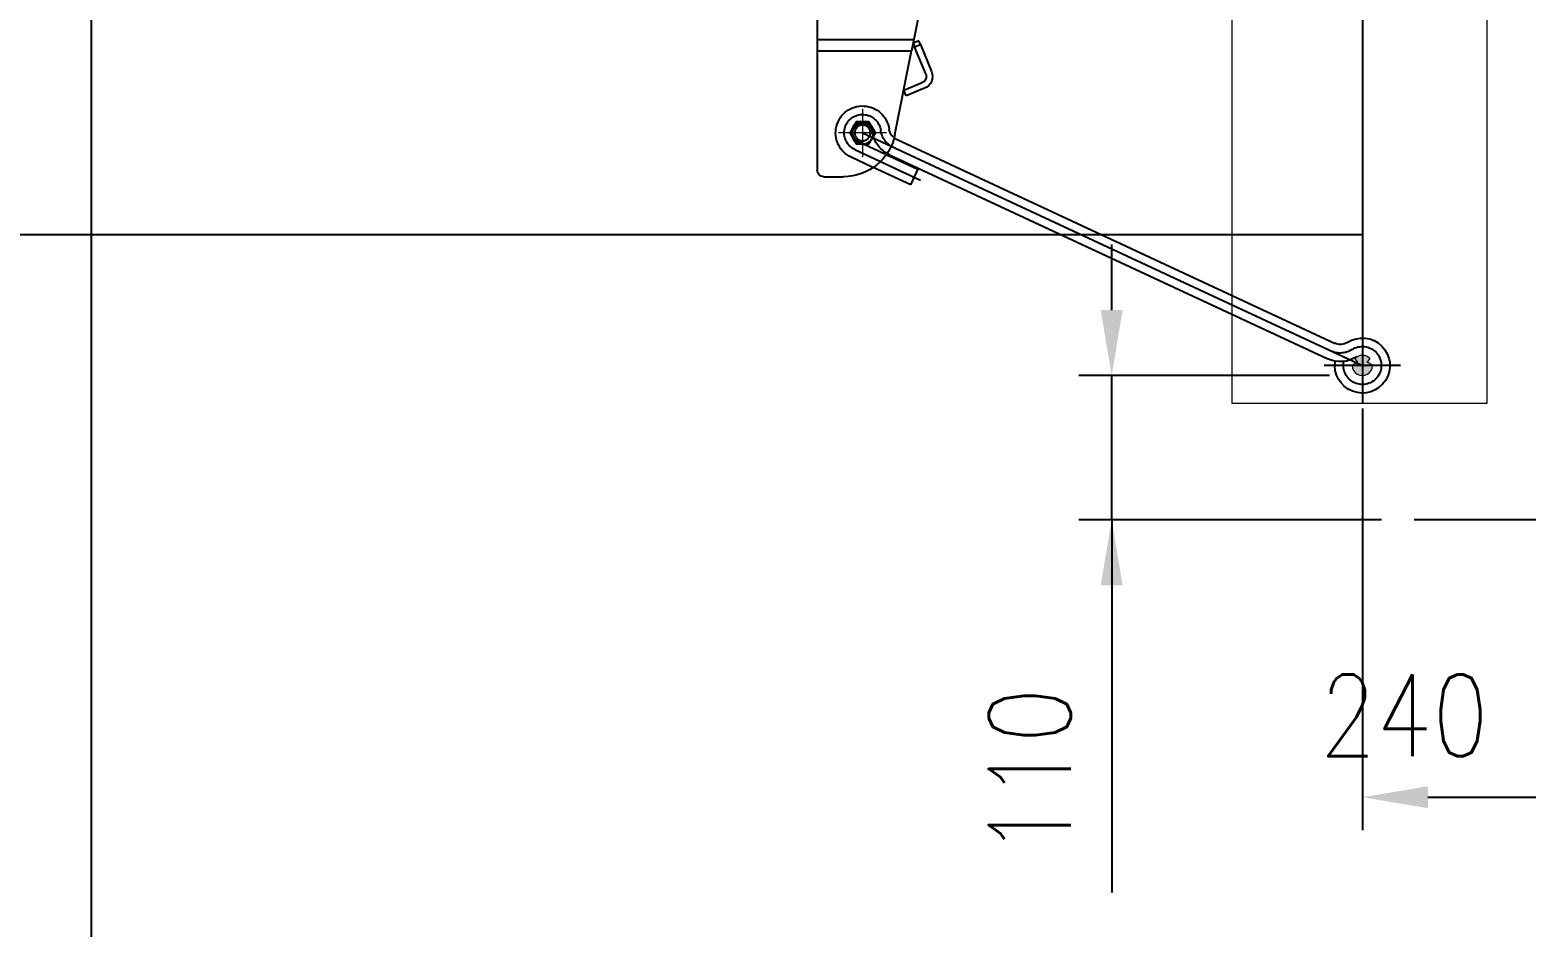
# Model space of a CAD drawing. Header units: millimetres. Extents: x -37020 to 35906, y -101 to 52234.
# Drawn here: x -22.178 to -21.037, y 389.7 to 390.384 of the extents above; entities that cross this region are included whole.
import ezdxf

# ---------------------------------------------------------------- set-up
doc = ezdxf.new("R2010")
doc.units = ezdxf.units.MM
doc.header["$PDMODE"] = 35
doc.header["$PDSIZE"] = 1
for name, pattern in [('ACAD_ISO04W100', [30, 24, -3, 0, -3]), ('CENTER', [50.8, 31.75, -6.35, 6.35, -6.35]), ('HIDDEN', [9.525, 6.35, -3.175])]:
    doc.linetypes.add(name, pattern=pattern)
for name, color, linetype in [('Catenaria', 2, 'Continuous'), ('CI-Proyecciones', 1, 'HIDDEN'), ('galibo', 41, 'Continuous'), ('GE-Cotas', 1, 'Continuous'), ('Layer1', 1, 'Continuous'), ('M0_EQUIPOS', 2, 'Continuous')]:
    doc.layers.add(name, color=color, linetype=linetype)
doc.styles.add('Romans', font='romans.shx', dxfattribs={"width": 0.8})
doc.dimstyles.new('COTAS GENERAL', dxfattribs={"dimscale": 0.1, "dimtxt": 2.5, "dimasz": 2.5, "dimexe": 1, "dimexo": 1, "dimgap": 1.25, "dimtad": 1, "dimzin": 1, "dimdsep": 46, "dimtxsty": 'Romans', "dimcen": 1, "dimclrd": 2, "dimclre": 1, "dimclrt": 3, "dimaunit": 1, "dimadec": 3, "dimazin": 0, "dimtfac": 1, "dimtix": 1, "dimtmove": 0, "dimatfit": 0, "dimfxl": 1, "dimtolj": 1, "dimarcsym": 0})

# ---------------------------------------------------------------- blocks, each defined once
blk = doc.blocks.new('galibo TA')
at = {"layer": 'galibo', "linetype": 'HIDDEN'}
blk.add_line((1.21, 5.7), (1.21, 4.1075), dxfattribs=at)
blk = doc.blocks.new('*D332')
at = {"layer": 'Defpoints', "color": 0, "transparency": 16777216}
for p in [(-23.837, 392.5341), (-23.37, 392.4456), (-21.3055, 384.7606)]:
    blk.add_point(p, dxfattribs=at)
at = {"layer": 'GE-Cotas', "color": 1, "lineweight": -2, "transparency": 16777216}
for p, q in [((-23.637, 392.5341), (-24.3715, 392.5341)), ((-23.57, 392.4456), (-23.637, 392.5341)), ((-23.42, 392.4456), (-23.57, 392.4456))]:
    blk.add_line(p, q, dxfattribs=at)
at = {"layer": 'GE-Cotas', "color": 3, "linetype": 'Continuous', "transparency": 16777216, "insert": (-24.1355, 392.6591), "char_height": 0.125, "attachment_point": 5, "style": 'Romans'}
blk.add_mtext('\\A1;+7685', dxfattribs=at)
blk = doc.blocks.new('*D333')
at = {"layer": 'Defpoints', "color": 0, "transparency": 16777216}
for p in [(-23.9034, 392.775), (-23.4294, 392.6812), (-21.3055, 384.7606)]:
    blk.add_point(p, dxfattribs=at)
at = {"layer": 'GE-Cotas', "color": 1, "lineweight": -2, "transparency": 16777216}
for p, q in [((-23.7034, 392.775), (-24.4087, 392.775)), ((-23.6294, 392.6812), (-23.7034, 392.775)), ((-23.4794, 392.6812), (-23.6294, 392.6812))]:
    blk.add_line(p, q, dxfattribs=at)
at = {"layer": 'GE-Cotas', "color": 3, "linetype": 'Continuous', "transparency": 16777216, "insert": (-24.1873, 392.9), "char_height": 0.125, "attachment_point": 5, "style": 'Romans'}
blk.add_mtext('\\A1;+7921', dxfattribs=at)
blk = doc.blocks.new('*D334')
at = {"layer": 'Defpoints', "color": 0, "transparency": 16777216}
for p in [(-23.1988, 391.0283), (-23.9124, 390.7007), (-21.3055, 384.7606)]:
    blk.add_point(p, dxfattribs=at)
at = {"layer": 'GE-Cotas', "color": 1, "lineweight": -2, "transparency": 16777216}
for p, q in [((-23.5124, 391.0283), (-23.7124, 390.7007)), ((-23.2488, 391.0283), (-23.5124, 391.0283)), ((-23.7124, 390.7007), (-24.447, 390.7007))]:
    blk.add_line(p, q, dxfattribs=at)
at = {"layer": 'GE-Cotas', "color": 3, "linetype": 'Continuous', "transparency": 16777216, "insert": (-24.2109, 390.8257), "char_height": 0.125, "attachment_point": 5, "style": 'Romans'}
blk.add_mtext('\\A1;+6268', dxfattribs=at)
blk = doc.blocks.new('*D335')
at = {"layer": 'Defpoints', "color": 0, "transparency": 16777216}
for p in [(-23.1969, 390.2392), (-23.8738, 390.0344), (-20.7465, 384.7606)]:
    blk.add_point(p, dxfattribs=at)
at = {"layer": 'GE-Cotas', "color": 1, "lineweight": -2, "transparency": 16777216}
for p, q in [((-23.4738, 390.2392), (-23.6738, 390.0344)), ((-23.2469, 390.2392), (-23.4738, 390.2392)), ((-23.6738, 390.0344), (-24.4032, 390.0344))]:
    blk.add_line(p, q, dxfattribs=at)
at = {"layer": 'GE-Cotas', "color": 3, "linetype": 'Continuous', "transparency": 16777216, "insert": (-24.1698, 390.1594), "char_height": 0.125, "attachment_point": 5, "style": 'Romans'}
blk.add_mtext('\\A1;+5479', dxfattribs=at)
blk = doc.blocks.new('*D339')
at = {"layer": 'Defpoints', "color": 0, "transparency": 16777216}
for p in [(-21.1623, 390.1206), (-20.9227, 390.0106), (-20.9227, 389.7989)]:
    blk.add_point(p, dxfattribs=at)
at = {"layer": 'GE-Cotas', "color": 1, "lineweight": -2, "transparency": 16777216}
for p, q in [((-21.1623, 390.0956), (-21.1623, 389.7739)), ((-20.9227, 389.9856), (-20.9227, 389.7739))]:
    blk.add_line(p, q, dxfattribs=at)
at = {"layer": 'GE-Cotas', "color": 2, "lineweight": -2, "transparency": 16777216}
blk.add_line((-21.1123, 389.7989), (-20.9727, 389.7989), dxfattribs=at)
at = {"layer": 'GE-Cotas', "color": 2, "transparency": 16777216}
for points in [[(-21.1123, 389.8073), (-21.1123, 389.7906), (-21.1623, 389.7989)], [(-20.9727, 389.7906), (-20.9727, 389.8073), (-20.9227, 389.7989)]]:
    blk.add_solid(points, dxfattribs=at)
at = {"layer": 'GE-Cotas', "color": 3, "linetype": 'Continuous', "transparency": 16777216, "insert": (-21.1304, 389.8614), "char_height": 0.0625, "attachment_point": 5, "style": 'Romans'}
blk.add_mtext('\\A1;240', dxfattribs=at)
blk = doc.blocks.new('*D340')
at = {"layer": 'Defpoints', "color": 0, "transparency": 16777216}
for p in [(-21.3534, 390.1206), (-21.1623, 390.1206), (-21.1227, 390.0106)]:
    blk.add_point(p, dxfattribs=at)
at = {"layer": 'GE-Cotas', "color": 2, "lineweight": -2, "transparency": 16777216}
for p, q in [((-21.3534, 390.1706), (-21.3534, 390.2206)), ((-21.3534, 390.0106), (-21.3534, 390.1206)), ((-21.3534, 390.0106), (-21.3534, 389.7263)), ((-21.3534, 389.9606), (-21.3534, 389.9106))]:
    blk.add_line(p, q, dxfattribs=at)
at = {"layer": 'GE-Cotas', "color": 1, "lineweight": -2, "transparency": 16777216}
for p, q in [((-21.1873, 390.1206), (-21.3784, 390.1206)), ((-21.1477, 390.0106), (-21.3784, 390.0106))]:
    blk.add_line(p, q, dxfattribs=at)
at = {"layer": 'GE-Cotas', "color": 2, "transparency": 16777216}
for points in [[(-21.3618, 390.1706), (-21.3451, 390.1706), (-21.3534, 390.1206)], [(-21.3451, 389.9606), (-21.3618, 389.9606), (-21.3534, 390.0106)]]:
    blk.add_solid(points, dxfattribs=at)
at = {"layer": 'GE-Cotas', "color": 3, "linetype": 'Continuous', "transparency": 16777216, "insert": (-21.4159, 389.8184), "char_height": 0.0625, "attachment_point": 5, "rotation": 90, "style": 'Romans'}
blk.add_mtext('\\A1;110', dxfattribs=at)
blk = doc.blocks.new('LC')
at = {"layer": 'M0_EQUIPOS', "linetype": 'Continuous', "lineweight": 15}
h = blk.add_hatch(color=160, dxfattribs=at)
edge = h.paths.add_edge_path()
edge.add_line((4, 2.8), (5.6, 4.8))
edge.add_arc((5.3, 5.1), 0.38, 320.9995, 403.5574)
edge.add_arc((0, 0), 7.75, 43.5574, 136.4426)
edge.add_arc((-5.3, 5.1), 0.38, 136.4426, 219.0005)
edge.add_line((-5.6, 4.8), (-4, 2.8))
edge.add_arc((-4.3, 2.5), 0.38, -62.9988, 39.0009, ccw=False)
edge.add_line((-4.1, 2.2), (-7.5, 0.4))
edge.add_arc((-7.4, 0.1), 0.38, 117.0008, 179.3313)
edge.add_arc((0, 0), 7.74, 179.3313, 360.6687)
edge.add_arc((7.4, 0.1), 0.38, 0.6687, 62.9992)
edge.add_line((7.5, 0.4), (4.1, 2.2))
edge.add_arc((4.3, 2.5), 0.38, 140.9991, 242.9988, ccw=False)
at = {"layer": 'M0_EQUIPOS', "color": 1, "linetype": 'Continuous', "lineweight": 15}
blk.add_lwpolyline([(4, 2.8), (5.6, 4.8, 0.376662), (5.6, 5.3, 0.42904), (-5.6, 5.3, 0.376662), (-5.6, 4.8), (-4, 2.8, -0.476974), (-4.1, 2.2), (-7.5, 0.4, 0.278878), (-7.7, 0.1, 1.011739), (7.7, 0.1, 0.278879), (7.5, 0.4), (4.1, 2.2, -0.476974)], format="xyb", close=True, dxfattribs=at)
blk = doc.blocks.new('p in 2000')
at = {"layer": 'Layer1', "linetype": 'CENTER'}
for p, q in [((-150.1679, 229.5473), (-150.1679, 228.4714)), ((-149.7868, 228.6779), (-150.1679, 228.5004)), ((-149.7809, 228.6652), (-149.8311, 228.6418)), ((-148.1679, 228.6004), (-150.1679, 228.6004))]:
    blk.add_line(p, q, dxfattribs=at)
at = {"layer": 'Layer1'}
for p, q in [((-149.8372, 228.8064), (-149.8259, 228.7491)), ((-149.7523, 228.8064), (-149.7523, 228.7491)), ((-149.8309, 228.7452), (-149.8394, 228.7247)), ((-149.8309, 228.7452), (-149.8297, 228.748)), ((-149.8265, 228.7434), (-149.8309, 228.7452)), ((-149.8297, 228.748), (-149.8253, 228.7462)), ((-149.8253, 228.7462), (-149.8265, 228.7434)), ((-149.7523, 228.7491), (-149.8259, 228.7491)), ((-149.8259, 228.7491), (-149.8242, 228.7404)), ((-149.7523, 228.7491), (-149.7523, 228.7404)), ((-149.835, 228.7229), (-149.8265, 228.7434)), ((-149.7523, 228.7404), (-149.8242, 228.7404)), ((-149.8115, 228.6766), (-149.8242, 228.7404)), ((-149.7523, 228.7404), (-149.7523, 228.6494)), ((-149.8341, 228.7119), (-149.8201, 228.7061)), ((-149.8182, 228.7105), (-149.8323, 228.7163)), ((-149.8201, 228.7061), (-149.8182, 228.7105)), ((-149.8128, 228.673), (-150.1471, 228.5173)), ((-149.8073, 228.6612), (-150.1416, 228.5055)), ((-149.829, 228.65), (-149.8049, 228.6612)), ((-149.8235, 228.6382), (-149.8294, 228.6509)), ((-149.8235, 228.6382), (-149.795, 228.6515)), ((-149.7573, 228.6444), (-149.7723, 228.6444)), ((-150.1679, 228.5295), (-150.1679, 228.4713)), ((-150.197, 228.5004), (-150.1388, 228.5004))]:
    blk.add_line(p, q, dxfattribs=at)
at = {"layer": 'Layer1', "lineweight": 15}
for p, q in [((-149.7868, 228.6962), (-149.7868, 228.6596)), ((-149.8051, 228.6779), (-149.7685, 228.6779))]:
    blk.add_line(p, q, dxfattribs=at)
at = {"layer": 'Layer1', "linetype": 'HIDDEN'}
for p, q in [((-149.8038, 228.6617), (-149.7836, 228.6711)), ((-149.7942, 228.6518), (-149.7781, 228.6593))]:
    blk.add_line(p, q, dxfattribs=at)
at = {"layer": 'Layer1', "linetype": 'Continuous'}
blk.add_lwpolyline([(-149.7917, 228.6864), (-149.7819, 228.6864), (-149.777, 228.6779), (-149.7819, 228.6694), (-149.7917, 228.6694), (-149.7966, 228.6779)], close=True, dxfattribs=at)
blk.add_circle((-149.7868, 228.6779), 0.0085, dxfattribs=at)
at = {"layer": 'Layer1', "linetype": 'HIDDEN'}
blk.add_circle((-149.7868, 228.6779), 0.006, dxfattribs=at)
at = {"layer": 'Layer1'}
for centre, radius, start, end in [((-149.8304, 228.7209), 0.00976, 157.4159, 247.4159), ((-149.8304, 228.7209), 0.005, 157.4159, 247.4159), ((-149.7723, 228.6844), 0.04, 191.2108, 270), ((-149.7868, 228.6779), 0.0075, 294.9697, 172.219), ((-149.817, 228.682), 0.01, 294.9735, 307.4591), ((-149.817, 228.682), 0.023, 294.9735, 300.0409), ((-149.7573, 228.6494), 0.005, 270, 0), ((-150.1679, 228.5004), 0.021, 56.9565, 9.2326), ((-150.1511, 228.5264), 0.01, 237.1278, 294.9697), ((-150.1511, 228.5264), 0.023, 237.1278, 294.9697)]:
    blk.add_arc(centre, radius, start, end, dxfattribs=at)
at = {"layer": 'Layer1', "linetype": 'HIDDEN'}
for centre, radius, start, end in [((-149.7868, 228.6779), 0.0205, 294.9688, 172.2229), ((-149.817, 228.682), 0.01, 313.0704, 352.2229), ((-149.817, 228.682), 0.023, 302.2536, 352.2229)]:
    blk.add_arc(centre, radius, start, end, dxfattribs=at)
at = {"layer": 'Layer1', "linetype": 'CENTER'}
for centre, radius, start, end in [((-149.7868, 228.6779), 0.014, 294.9697, 172.219), ((-149.817, 228.682), 0.0165, 294.9735, 352.2229), ((-150.1679, 228.5004), 0.0145, 57.1278, 12.7223), ((-150.1511, 228.5264), 0.0165, 237.1278, 294.9697)]:
    blk.add_arc(centre, radius, start, end, dxfattribs=at)
at = {"layer": 'Layer1', "linetype": 'Continuous', "extrusion": (0, 0, -1), "xscale": 0.001, "yscale": 0.001, "zscale": -0.001}
blk.add_blockref('LC', (150.1679, 228.5004), dxfattribs=at)

msp = doc.modelspace()

# ---------------------------------------------------------------- linework, layer by layer
at = {"color": 8, "linetype": 'ACAD_ISO04W100', "ltscale": 10}
msp.add_line((-20.7227, 390.0106, -20.7852), (-21.1227, 390.0106, -20.7852), dxfattribs=at)
at = {"color": 1, "linetype": 'Continuous', "lineweight": 15, "elevation": -20.7852}
msp.add_lwpolyline([(-21.0673, 391.2133), (-21.0673, 390.0992), (-21.2616, 390.0992), (-21.2616, 391.2133)], close=True, dxfattribs=at)

# ---------------------------------------------------------------- block references
at = {"layer": 'Catenaria', "linetype": 'Continuous', "xscale": -1}
msp.add_blockref('p in 2000', (-171.3302, 161.6279, -20.7852), dxfattribs=at)
at = {"layer": 'CI-Proyecciones', "ltscale": 100, "xscale": -1}
msp.add_blockref('galibo TA', (-20.9216, 384.7606, -20.7852), dxfattribs=at)

# ---------------------------------------------------------------- dimensions: what is measured, and where the dimension line sits
at = {"layer": 'GE-Cotas'}
for feature_location, offset, origin, picture, middle in [((-23.4294, 392.6812, -20.7852), (-0.4739, 0.0938), (-21.3055, 384.7606, -20.7852), '*D333', (-24.1873, 392.9, -20.7852)), ((-23.37, 392.4456, -20.7852), (-0.467, 0.0885), (-21.3055, 384.7606, -20.7852), '*D332', (-24.1355, 392.6591, -20.7852)), ((-23.1988, 391.0283, -20.7852), (-0.7136, -0.3276), (-21.3055, 384.7606, -20.7852), '*D334', (-24.2109, 390.8257, -20.7852)), ((-23.1969, 390.2392, -20.7852), (-0.6769, -0.2048), (-20.7465, 384.7606, -20.7852), '*D335', (-24.1698, 390.1594, -20.7852))]:
    dim = msp.add_ordinate_dim(feature_location=feature_location, offset=offset, dtype=0, origin=origin, text='+<>', dimstyle='COTAS GENERAL', override={"dimscale": 0.05, "dimasz": 2, "dimdec": 0, "dimlfac": 1000, "dimdsep": 44}, dxfattribs=at)
    dim.commit()
    dim.dimension.update_dxf_attribs({"geometry": picture, "text_midpoint": middle})
for base, p1, p2, angle, picture, middle in [((-21.3534, 390.1206, -9.3052), (-21.1227, 390.0106, -9.3052), (-21.1623, 390.1206, -20.7852), 90, '*D340', (-21.3534, 389.8184, -9.3052)), ((-20.9227, 389.7989, -20.7852), (-21.1623, 390.1206, -20.7852), (-20.9227, 390.0106, -20.7852), 180, '*D339', (-21.1304, 389.7989, -20.7852))]:
    dim = msp.add_linear_dim(base=base, p1=p1, p2=p2, angle=angle, dimstyle='COTAS GENERAL', override={"dimscale": 0.025, "dimasz": 2, "dimdec": 0, "dimlfac": 1000, "dimdsep": 44}, dxfattribs=at)
    dim.commit()
    dim.dimension.update_dxf_attribs({"geometry": picture, "text_midpoint": middle, "dimtype": 160})

doc.saveas('drawing.dxf')
